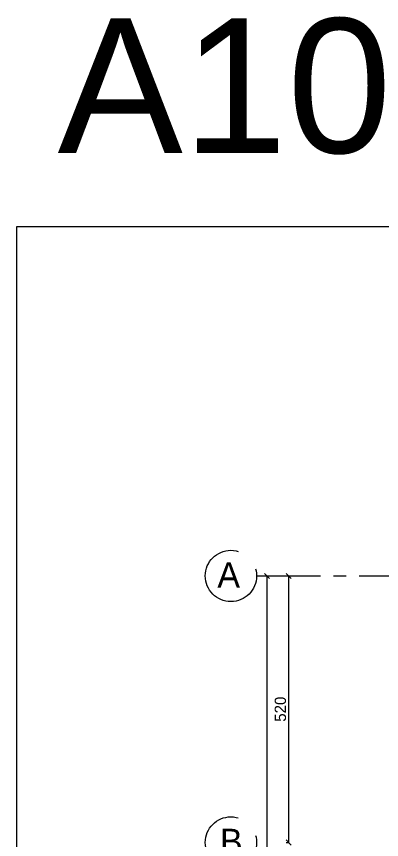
# Model space of a CAD drawing. Header units: inches. Extents: x -114 to 635, y -137 to 57.
# Drawn here: x 15.61 to 22.73, y 25.94 to 42 of the extents above; entities that cross this region are included whole.
import ezdxf

# ---------------------------------------------------------------- set-up
doc = ezdxf.new("R2010")
doc.units = ezdxf.units.IN
doc.header["$MEASUREMENT"] = 0
doc.header["$PDMODE"] = 98
for name, pattern in [('( Hidden )', [0.375, 0.25, -0.125]), ('CENTER', [2, 1.25, -0.25, 0.25, -0.25]), ('CENTERX2', [4, 2.5, -0.5, 0.5, -0.5])]:
    doc.linetypes.add(name, pattern=pattern)
doc.layers.get('0').update_dxf_attribs({"lineweight": 5})
doc.layers.get('Defpoints').update_dxf_attribs({"lineweight": 5})
doc.layers.add('AXIES', color=7, linetype='CENTER', lineweight=0, true_color=0x949596)
for name, color, linetype, lineweight in [('AXIS DIMENSION', 8, 'Continuous', 5), ('BORDER A2', 7, 'Continuous', 50), ('E-AX', 9, '( Hidden )', 0)]:
    doc.layers.add(name, color=color, linetype=linetype, lineweight=lineweight)
doc.styles.add('A0$0$002-F.FLOOR PLAN$0$xref plans$0$ATTRIBUTE', font='BKANT.TTF')
doc.styles.add('Arial', font='arial.ttf')
doc.styles.add('MAIN', font='')
doc.styles.get('MAIN').set_extended_font_data('Shonar Bangla')
doc.dimstyles.new('MFS-AXIS', dxfattribs={"dimtxt": 0.22, "dimasz": 0.1, "dimexe": 0, "dimexo": 0.15, "dimgap": 0.05, "dimtad": 1, "dimdec": 0, "dimlfac": 100, "dimzin": 0, "dimdsep": 46, "dimtxsty": 'MAIN', "dimblk": 'OBLIQUE', "dimcen": 0.09, "dimclrd": 1, "dimclre": 1, "dimclrt": 2, "dimadec": 0, "dimazin": 0, "dimtfac": 1, "dimtdec": 0, "dimtix": 1, "dimtofl": 0, "dimtmove": 2, "dimatfit": 3, "dimldrblk": 'OBLIQUE', "dimfxl": 0.05, "dimfxlon": 1, "dimtolj": 1, "dimtzin": 0, "dimlwd": -1, "dimarcsym": 1})

# ---------------------------------------------------------------- blocks, each defined once
blk = doc.blocks.new('_Oblique')
at = {"color": 0, "lineweight": -2}
blk.add_line((-0.5, -0.5), (0.5, 0.5), dxfattribs=at)
blk = doc.blocks.new('*D1387')
at = {"layer": 'AXIS DIMENSION', "color": 1, "linetype": 'Continuous', "lineweight": -2, "transparency": 16777216}
for p, q in [((20.869, -581.977), (20.919, -581.977)), ((20.869, -587.177), (20.919, -587.177))]:
    blk.add_line(p, q, dxfattribs=at)
at = {"layer": 'AXIS DIMENSION', "color": 17, "linetype": 'Continuous', "transparency": 16777216}
blk.add_line((20.919, -581.977), (20.919, -587.177), dxfattribs=at)
at = {"layer": 'Defpoints', "color": 0, "transparency": 16777216}
for p in [(20.293, -581.977), (20.293, -587.177), (20.919, -587.177)]:
    blk.add_point(p, dxfattribs=at)
at = {"layer": 'AXIS DIMENSION', "color": 17, "transparency": 16777216, "xscale": 0.1, "yscale": 0.1, "zscale": 0.1}
for p, rotation in [((20.919, -581.977), 90), ((20.919, -587.177), 270)]:
    blk.add_blockref('_Oblique', p, dxfattribs=dict(at, rotation=rotation))
at = {"layer": 'AXIS DIMENSION', "color": 3, "transparency": 16777216, "insert": (20.759, -584.577), "char_height": 0.22, "attachment_point": 5, "rotation": 90, "style": 'MAIN'}
blk.add_mtext('\\A1;520', dxfattribs=at)
blk = doc.blocks.new('*D1388')
at = {"layer": 'AXIS DIMENSION', "color": 1, "linetype": 'Continuous', "lineweight": -2, "transparency": 16777216}
for p, q in [((20.447, -581.977), (20.497, -581.977)), ((20.447, -606.077), (20.497, -606.077))]:
    blk.add_line(p, q, dxfattribs=at)
at = {"layer": 'AXIS DIMENSION', "color": 17, "linetype": 'Continuous', "transparency": 16777216}
blk.add_line((20.497, -581.977), (20.497, -606.077), dxfattribs=at)
at = {"layer": 'Defpoints', "color": 0, "transparency": 16777216}
for p in [(20.293, -581.977), (20.293, -606.077), (20.497, -606.077)]:
    blk.add_point(p, dxfattribs=at)
at = {"layer": 'AXIS DIMENSION', "color": 17, "transparency": 16777216, "xscale": 0.1, "yscale": 0.1, "zscale": 0.1}
for p, rotation in [((20.497, -581.977), 90), ((20.497, -606.077), 270)]:
    blk.add_blockref('_Oblique', p, dxfattribs=dict(at, rotation=rotation))
at = {"layer": 'AXIS DIMENSION', "color": 3, "transparency": 16777216, "insert": (20.337, -594.424), "char_height": 0.22, "attachment_point": 5, "rotation": 90, "style": 'MAIN'}
blk.add_mtext('\\A1;2410', dxfattribs=at)
blk = doc.blocks.new('DASLASDLASLDASLASDLASLQWELQWELQWELQWELQ')
at = {"layer": 'AXIES', "linetype": 'CENTERX2', "ltscale": 0.5}
blk.add_line((20.293, -581.977), (52.683, -581.977), dxfattribs=at)
at = {"layer": 'AXIES', "linetype": 'CENTERX2'}
for centre in [(19.793, -581.977), (19.793, -587.177)]:
    blk.add_circle(centre, 0.5, dxfattribs=at)
at = {"layer": 'AXIES', "linetype": 'CENTERX2', "style": 'A0$0$002-F.FLOOR PLAN$0$xref plans$0$ATTRIBUTE'}
for s, p in [('A', (19.529, -582.204)), ('B', (19.581, -587.404))]:
    blk.add_text(s, height=0.495, dxfattribs=at).set_placement(p)
at = {"layer": 'AXIS DIMENSION'}
dim = blk.add_linear_dim(base=(20.497, -606.077), p1=(20.293, -581.977), p2=(20.293, -606.077), angle=90, dimstyle='MFS-AXIS', override={"dimclrd": 17, "dimclrt": 3}, dxfattribs=at)
dim.commit()
dim.dimension.update_dxf_attribs({"geometry": '*D1388', "text_midpoint": (20.337, -594.424), "dimtype": 128})
dim = blk.add_linear_dim(base=(20.919, -587.177), p1=(20.293, -581.977), p2=(20.293, -587.177), angle=90, dimstyle='MFS-AXIS', override={"dimclrd": 17, "dimclrt": 3}, dxfattribs=at)
dim.commit()
dim.dimension.update_dxf_attribs({"geometry": '*D1387', "text_midpoint": (20.759, -584.577)})

msp = doc.modelspace()

# ---------------------------------------------------------------- linework, layer by layer
at = {"layer": 'BORDER A2', "lineweight": 5}
msp.add_lwpolyline([(15.608, -2.308), (61.208, -2.308), (61.208, 37.892), (15.608, 37.892)], close=True, dxfattribs=at)

# ---------------------------------------------------------------- block references
at = {"layer": 'E-AX'}
msp.add_blockref('DASLASDLASLDASLASDLASLQWELQWELQWELQWELQ', (0, 613.057), dxfattribs=at)

# ---------------------------------------------------------------- texts
at = {"layer": 'Defpoints', "insert": (16.411, 41.957), "char_height": 2.6227, "attachment_point": 1, "style": 'Arial'}
msp.add_mtext_dynamic_manual_height_columns('{\\C8;A100}', width=12.60747, gutter_width=4.456, heights=[0], dxfattribs=at)

doc.saveas('drawing.dxf')
